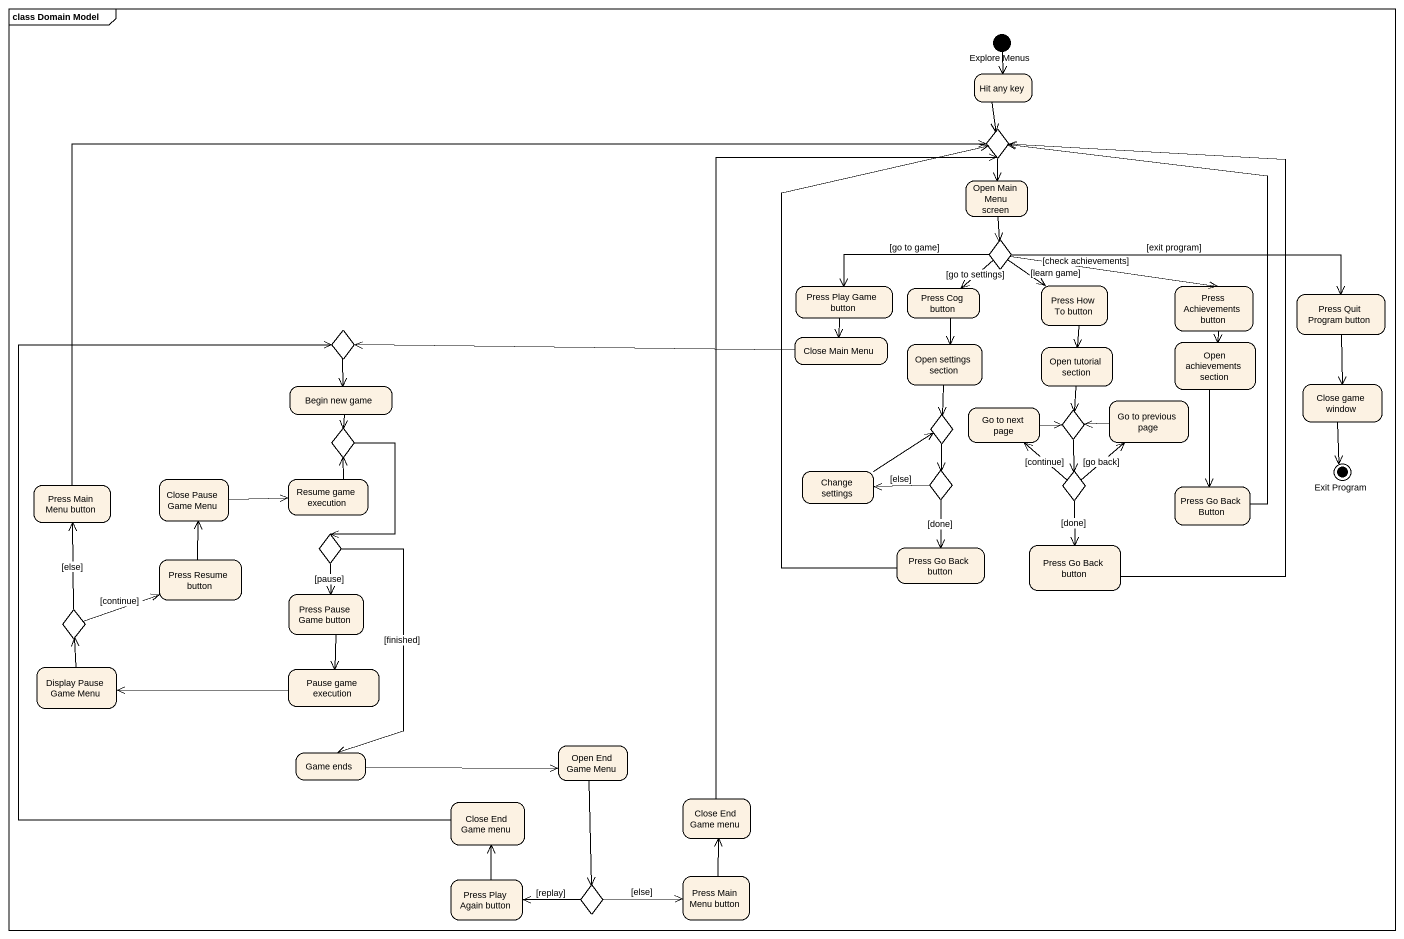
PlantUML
@startuml
mainframe class Domain Model
hide empty description
state "Explore Menus" as Explore_Menus <<start>>
state "Hit any key" as Hit_any_key
state choice1 <<choice>>
state "Open Main Menu screen" as Open_Main_Menu_screen
state choice2 <<choice>>
state "Press Play Game button" as Press_Play_Game_button
state "Press Cog button" as Press_Cog_button
state "Press How To button" as Press_How_To_button
state "Press Achievements button" as Press_Achievements_button
state "Press Quit Program button" as Press_Quit_Program_button
state choice3 <<choice>>
state "Close Main Menu" as Close_Main_Menu
state "Open settings section" as Open_settings_section
state "Open tutorial section" as Open_tutorial_section
state "Open achievements section" as Open_achievements_section
state "Begin new game" as Begin_new_game
state "Go to next page" as Go_to_next_page
state choice4 <<choice>>
state "Go to previous page" as Go_to_previous_page
state "Close game window" as Close_game_window
state choice5 <<choice>>
state choice6 <<choice>>
state "Press Main Menu button" as Press_Main_Menu_button
state "Close Pause Game Menu" as Close_Pause_Game_Menu
state "Resume game execution" as Resume_game_execution
state "Change settings" as Change_settings
state choice7 <<choice>>
state choice8 <<choice>>
state "Press Go Back Button" as Press_Go_Back_Button
state "Exit Program" as Exit_Program <<end>>
state "Press Resume button" as Press_Resume_button
state choice9 <<choice>>
state "Press Go Back button" as Press_Go_Back_button
state "Press Go Back button" as Press_Go_Back_button_2
state "Press Pause Game button" as Press_Pause_Game_button
state choice10 <<choice>>
state "Display Pause Game Menu" as Display_Pause_Game_Menu
state "Pause game execution" as Pause_game_execution
state "Game ends" as Game_ends
state "Open End Game Menu" as Open_End_Game_Menu
state "Close End Game menu" as Close_End_Game_menu
state "Close End Game menu" as Close_End_Game_menu_2
state "Press Main Menu button" as Press_Main_Menu_button_2
state "Press Play Again button" as Press_Play_Again_button
state choice11 <<choice>>
Explore_Menus --> Hit_any_key
Hit_any_key --> choice1
choice1 --> Open_Main_Menu_screen
Open_Main_Menu_screen --> choice2
choice2 -left-> Press_Play_Game_button : [go to game]
choice2 --> Press_Cog_button : [go to settings]
choice2 --> Press_How_To_button : [learn game]
choice2 -right-> Press_Achievements_button : [check achievements]
choice2 -right-> Press_Quit_Program_button : [exit program]
Press_Play_Game_button --> Close_Main_Menu
Press_Cog_button --> Open_settings_section
Press_How_To_button --> Open_tutorial_section
Press_Achievements_button --> Open_achievements_section
Press_Quit_Program_button --> Close_game_window
choice3 --> Begin_new_game
Close_Main_Menu -left-> choice3
Open_settings_section --> choice6
Open_tutorial_section --> choice4
Open_achievements_section --> Press_Go_Back_Button
Begin_new_game --> choice5
Go_to_next_page -right-> choice4
choice4 --> choice8
Go_to_previous_page -left-> choice4
Close_game_window --> Exit_Program
choice5 --> choice9
choice6 --> choice7
Press_Main_Menu_button -right-> choice1
Close_Pause_Game_Menu -right-> Resume_game_execution
Resume_game_execution -up-> choice5
Change_settings -right-> choice6
choice7 -left-> Change_settings : [else]
choice7 --> Press_Go_Back_button : [done]
choice8 -up-> Go_to_next_page : [continue]
choice8 -up-> Go_to_previous_page : [go back]
choice8 --> Press_Go_Back_button_2 : [done]
Press_Go_Back_Button -up-> choice1
Press_Resume_button -up-> Close_Pause_Game_Menu
choice9 --> Press_Pause_Game_button : [pause]
choice9 --> Game_ends : [finished]
Press_Go_Back_button -up-> choice1
Press_Go_Back_button_2 -up-> choice1
Press_Pause_Game_button --> Pause_game_execution
choice10 -up-> Press_Main_Menu_button : [else]
choice10 -right-> Press_Resume_button : [continue]
Display_Pause_Game_Menu -up-> choice10
Pause_game_execution -left-> Display_Pause_Game_Menu
Game_ends -right-> Open_End_Game_Menu
Open_End_Game_Menu --> choice11
Close_End_Game_menu -up-> choice1
Close_End_Game_menu_2 -up-> choice3
Press_Main_Menu_button_2 -up-> Close_End_Game_menu
Press_Play_Again_button -up-> Close_End_Game_menu_2
choice11 -right-> Press_Main_Menu_button_2 : [else]
choice11 -left-> Press_Play_Again_button : [replay]
@enduml
